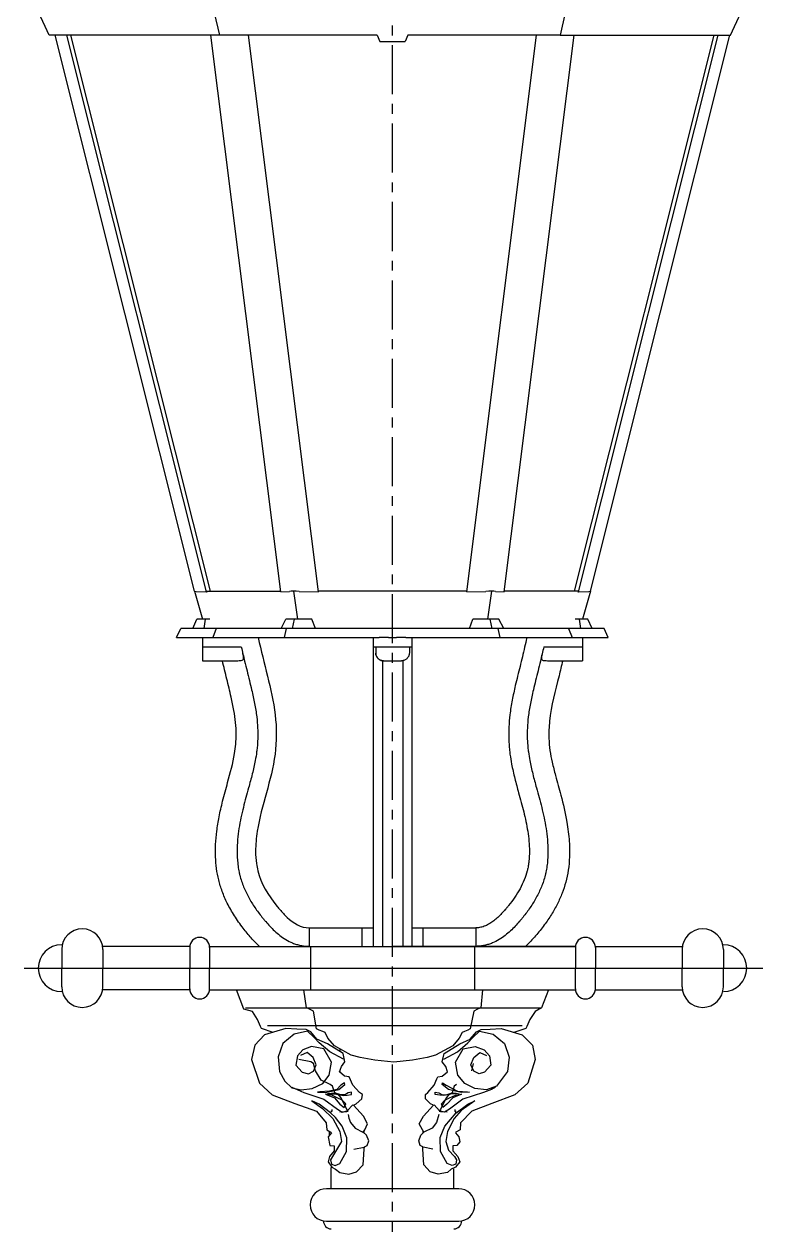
# Model space of a CAD drawing. Header units: millimetres. Extents: x 0 to 13338, y 0 to 11580.
# Drawn here: x 2580 to 3058, y 4063 to 4841 of the extents above; entities that cross this region are included whole.
import ezdxf

# ---------------------------------------------------------------- set-up
doc = ezdxf.new("R2010")
doc.units = ezdxf.units.MM
doc.linetypes.add('CENTER', pattern=[50.8, 31.75, -6.35, 6.35, -6.35])
doc.layers.add('axes', color=40, linetype='CENTER')
doc.layers.add('dwgmodels.com', color=250, linetype='Continuous')

# ---------------------------------------------------------------- blocks, each defined once
blk = doc.blocks.new('Public Light 8_side_dwgmodels.com')
at = {"color": 0, "extrusion": (-1, 6.12303e-17, 0)}
for p, q in [((-222.38, 4123.17), (-229.1, 4137.77)), ((-115.45, 4137.77), (-112.09, 4123.17)), ((111.85, 4137.77), (108.49, 4123.17)), ((218.78, 4123.17), (225.5, 4137.77)), ((-112.09, 4123.17), (-222.38, 4123.17)), ((-128.17, 3762.99), (-218.52, 4123.17)), ((-120.43, 3762.74), (-210.84, 4123.17)), ((-117.86, 3762.99), (-208.21, 4123.17)), ((-72.4, 3762.74), (-117.61, 4123.17)), ((-10, 4123.17), (-112.09, 4123.17)), ((-48.03, 3762.74), (-93.24, 4123.17)), ((-10, 4123.17), (-8.13, 4119.17)), ((-8.13, 4119.17), (8.13, 4119.17)), ((10, 4123.17), (8.13, 4119.17)), ((108.49, 4123.17), (10, 4123.17)), ((48.03, 3762.74), (93.23, 4123.17)), ((72.4, 3762.74), (117.61, 4123.17)), ((108.49, 4123.17), (218.78, 4123.17)), ((117.86, 3762.99), (208.21, 4123.17)), ((120.43, 3762.74), (210.84, 4123.17)), ((128.17, 3762.99), (218.52, 4123.17)), ((218.5, 4123.17), (218.78, 4123.17)), ((-128.17, 3762.99), (-122.98, 3744.99)), ((-128.17, 3762.99), (-127.09, 3762.96)), ((-127.09, 3762.96), (-120.43, 3762.74)), ((-120.43, 3762.74), (-120.09, 3762.72)), ((-120.16, 3762.99), (-72.44, 3762.99)), ((-72.4, 3762.74), (-66.73, 3762.96)), ((-72.06, 3762.72), (-72.4, 3762.74)), ((-64.09, 3762.99), (-61.49, 3744.99)), ((-60.37, 3762.96), (-48.03, 3762.74)), ((48.06, 3762.99), (-48.06, 3762.99)), ((-48.03, 3762.74), (-48.03, 3762.72)), ((48.03, 3762.74), (60.37, 3762.96)), ((48.03, 3762.72), (48.03, 3762.74)), ((64.08, 3762.99), (61.49, 3744.99)), ((66.72, 3762.96), (72.4, 3762.74)), ((72.4, 3762.74), (72.05, 3762.72)), ((120.16, 3762.99), (72.43, 3762.99)), ((120.09, 3762.72), (120.43, 3762.74)), ((120.43, 3762.74), (127.09, 3762.96)), ((128.17, 3762.99), (122.97, 3744.99)), ((127.09, 3762.96), (128.17, 3762.99)), ((-129.41, 3738.99), (-126.76, 3744.99)), ((-121.17, 3744.99), (-126.76, 3744.99)), ((-122.01, 3738.99), (-121.17, 3744.99)), ((-118.4, 3744.99), (-121.17, 3744.99)), ((-72.15, 3738.99), (-69.01, 3744.99)), ((-63.42, 3744.99), (-69.01, 3744.99)), ((-64.75, 3738.99), (-63.42, 3744.99)), ((-52.25, 3744.99), (-63.42, 3744.99)), ((-49.95, 3738.99), (-52.25, 3744.99)), ((49.77, 3738.99), (52.07, 3744.99)), ((63.25, 3744.99), (52.07, 3744.99)), ((64.57, 3738.99), (63.25, 3744.99)), ((68.83, 3744.99), (63.25, 3744.99)), ((71.98, 3738.99), (68.83, 3744.99)), ((120.99, 3744.99), (118.36, 3744.99)), ((121.84, 3738.99), (120.99, 3744.99)), ((126.58, 3744.99), (120.99, 3744.99)), ((129.24, 3738.99), (126.58, 3744.99)), ((-139.81, 3732.99), (-137.15, 3738.99)), ((-114.11, 3738.99), (-137.15, 3738.99)), ((-114.11, 3738.99), (-116.41, 3732.99)), ((-100.69, 3738.99), (-114.11, 3738.99)), ((-93.95, 3738.99), (-100.69, 3738.99)), ((-68.62, 3738.99), (-93.95, 3738.99)), ((-69.95, 3732.99), (-68.62, 3738.99)), ((68.44, 3738.99), (-68.62, 3738.99)), ((69.77, 3732.99), (68.44, 3738.99)), ((93.78, 3738.99), (68.44, 3738.99)), ((100.52, 3738.99), (93.78, 3738.99)), ((113.93, 3738.99), (100.52, 3738.99)), ((136.97, 3738.99), (113.93, 3738.99)), ((113.93, 3738.99), (116.24, 3732.99)), ((139.63, 3732.99), (136.97, 3738.99)), ((-139.81, 3732.99), (-116.41, 3732.99)), ((-123, 3732.99), (-123, 3726.99)), ((-123, 3726.99), (-123, 3717.99)), ((-123, 3726.99), (-113, 3726.99)), ((-116.41, 3732.99), (-100.56, 3732.99)), ((-113, 3726.99), (-97.95, 3726.99)), ((-100.56, 3732.99), (-95.95, 3732.99)), ((-95.95, 3732.99), (-69.95, 3732.99)), ((-69.95, 3732.99), (-8.7, 3732.99)), ((-2.5, 3732.99), (-8.7, 3732.99)), ((-2.5, 3732.99), (2.5, 3732.99)), ((8.7, 3732.99), (2.5, 3732.99)), ((8.7, 3732.99), (69.77, 3732.99)), ((10.9, 3726.99), (10.9, 3722.99)), ((12.5, 3732.99), (12.5, 3726.99)), ((69.77, 3732.99), (95.77, 3732.99)), ((95.77, 3732.99), (100.38, 3732.99)), ((97.94, 3726.99), (113, 3726.99)), ((100.38, 3732.99), (116.24, 3732.99)), ((113, 3726.99), (123, 3726.99)), ((116.24, 3732.99), (139.63, 3732.99)), ((123, 3732.99), (123, 3726.99)), ((123, 3726.99), (123, 3717.99)), ((-123, 3717.99), (-121.66, 3717.99)), ((-121.66, 3717.99), (-106.45, 3717.99)), ((-103.43, 3718.04), (-100.25, 3718.04)), ((-6.59, 3718.04), (-6.59, 3718.04)), ((-5.9, 3717.99), (-5.9, 3717.99)), ((-5.9, 3717.99), (-0.9, 3717.99)), ((-0.9, 3717.99), (0.9, 3717.99)), ((0.9, 3717.99), (5.9, 3717.99)), ((100.25, 3718.04), (103.43, 3718.04)), ((106.45, 3717.99), (121.66, 3717.99)), ((121.66, 3717.99), (123, 3717.99)), ((-54, 3544.99), (-19.83, 3544.99)), ((-54, 3544.99), (-54, 3532.99)), ((-19.83, 3544.99), (-12.5, 3544.99)), ((-19.83, 3544.99), (-19.83, 3532.99)), ((-12.5, 3544.99), (-12.5, 3532.99)), ((-12.5, 3544.99), (-12.5, 3532.99)), ((-12.5, 3544.99), (-12.5, 3544.99)), ((12.5, 3544.99), (19.83, 3544.99)), ((19.83, 3532.99), (19.83, 3544.99)), ((19.83, 3544.99), (54, 3544.99)), ((54, 3544.99), (54, 3532.99)), ((-75.86, 3532.99), (-70.08, 3532.99)), ((-54, 3532.99), (-19.83, 3532.99)), ((-19.83, 3532.99), (-12.5, 3532.99)), ((-12.5, 3532.99), (-12.5, 3532.99)), ((-12.5, 3532.99), (-10.9, 3532.99)), ((-6.59, 3532.99), (-6.59, 3532.99)), ((10.9, 3532.99), (12.5, 3532.99)), ((12.5, 3532.99), (19.83, 3532.99)), ((19.83, 3532.99), (54, 3532.99)), ((70.08, 3532.99), (75.86, 3532.99))]:
    blk.add_line(p, q, dxfattribs=at)
at = {"color": 0}
for p, q in [((-12.5, 3726.99), (12.5, 3726.99)), ((-6.59, 3718.04), (-6.59, 3532.99)), ((6.59, 3718.04), (6.59, 3532.99)), ((-131.31, 3532.99), (-187.73, 3532.99)), ((-131.34, 3532.33), (-131.34, 3518.87)), ((-118.46, 3532.99), (0, 3532.99)), ((-118.42, 3532.99), (118.42, 3532.99)), ((-118.42, 3532.33), (-118.42, 3518.87)), ((-53.16, 3532.99), (-53.16, 3504.75)), ((118.46, 3532.99), (0, 3532.99)), ((53.16, 3532.99), (53.16, 3504.75)), ((118.42, 3532.33), (118.42, 3518.87)), ((131.31, 3532.99), (187.73, 3532.99)), ((131.34, 3532.33), (131.34, 3518.87)), ((-214.22, 3530.98), (-214.22, 3518.87)), ((-187.58, 3530.98), (-187.58, 3518.87)), ((187.58, 3530.98), (187.58, 3518.87)), ((214.22, 3530.98), (214.22, 3518.87)), ((-214.22, 3506.76), (-214.22, 3518.87)), ((-187.58, 3506.76), (-187.58, 3518.87)), ((-131.34, 3505.42), (-131.34, 3518.87)), ((-118.42, 3505.42), (-118.42, 3518.87)), ((118.42, 3505.42), (118.42, 3518.87)), ((131.34, 3505.42), (131.34, 3518.87)), ((187.58, 3506.76), (187.58, 3518.87)), ((214.22, 3506.76), (214.22, 3518.87)), ((-131.31, 3504.75), (-187.73, 3504.75)), ((-118.42, 3504.75), (118.42, 3504.75)), ((-96.26, 3492.19), (-101.04, 3504.75)), ((-101.04, 3504.75), (101.04, 3504.75)), ((-55.72, 3493.2), (-57.44, 3504.75)), ((58.22, 3504.75), (57.09, 3493.2)), ((101.04, 3504.75), (96.37, 3493.2)), ((131.31, 3504.75), (187.73, 3504.75)), ((-95.25, 3493.2), (96.37, 3493.2)), ((-53.7, 3492.19), (-55.72, 3493.2)), ((57.09, 3493.2), (55.07, 3492.19)), ((96.37, 3493.2), (92.34, 3490.68)), ((-90.72, 3490.68), (-96.26, 3492.19)), ((-87.45, 3485.65), (-90.72, 3490.68)), ((-85.43, 3481.12), (-87.45, 3485.65)), ((-51.19, 3490.94), (-53.7, 3492.19)), ((-49.17, 3479.6), (-51.19, 3490.94)), ((52.55, 3490.94), (50.29, 3479.6)), ((55.07, 3492.19), (52.55, 3490.94)), ((88.81, 3485.65), (87.05, 3481.12)), ((92.34, 3490.68), (88.81, 3485.65)), ((-84.93, 3479.86), (-85.43, 3481.12)), ((-77.37, 3477.09), (-84.93, 3479.86)), ((-69.06, 3479.86), (-82.91, 3475.58)), ((-80.9, 3481.62), (84.03, 3481.62)), ((-62.01, 3479.35), (-69.06, 3479.86)), ((-54.96, 3478.09), (-63.78, 3476.08)), ((-55.97, 3479.1), (-62.01, 3479.35)), ((-52.95, 3477.59), (-55.97, 3479.1)), ((-50.43, 3473.81), (-54.96, 3478.09)), ((-48.92, 3472.81), (-52.95, 3477.59)), ((-47.41, 3478.6), (-49.17, 3479.6)), ((-45.14, 3477.84), (-47.41, 3478.6)), ((-43.63, 3477.09), (-45.14, 3477.84)), ((46.51, 3477.84), (45, 3477.09)), ((48.78, 3478.6), (46.51, 3477.84)), ((50.29, 3479.6), (48.78, 3478.6)), ((50.29, 3472.81), (54.32, 3477.59)), ((51.8, 3473.81), (56.33, 3478.09)), ((54.32, 3477.59), (57.34, 3479.1)), ((56.33, 3478.09), (65.14, 3476.08)), ((57.34, 3479.1), (63.13, 3479.35)), ((63.13, 3479.35), (70.43, 3479.86)), ((70.43, 3479.86), (84.03, 3475.58)), ((86.3, 3479.86), (78.49, 3477.09)), ((87.05, 3481.12), (86.3, 3479.86)), ((-82.91, 3475.58), (-89.21, 3469.03)), ((-71.08, 3470.04), (-74.1, 3461.48)), ((-63.78, 3476.08), (-71.08, 3470.04)), ((-47.41, 3470.54), (-50.43, 3473.81)), ((-42.12, 3469.78), (-48.92, 3472.81)), ((-40.61, 3464.75), (-47.41, 3470.54)), ((-41.87, 3473.56), (-43.63, 3477.09)), ((-32.05, 3463.49), (-42.12, 3469.78)), ((-37.59, 3468.53), (-41.87, 3473.56)), ((33.42, 3463.49), (43.49, 3469.78)), ((43.24, 3473.56), (38.96, 3468.53)), ((41.98, 3464.75), (48.78, 3470.54)), ((45, 3477.09), (43.24, 3473.56)), ((43.49, 3469.78), (50.29, 3472.81)), ((48.78, 3470.54), (51.8, 3473.81)), ((65.14, 3476.08), (72.45, 3470.04)), ((72.45, 3470.04), (75.47, 3461.22)), ((84.03, 3475.58), (90.58, 3469.03)), ((-89.21, 3469.03), (-91.22, 3459.71)), ((-57.99, 3466.01), (-61.51, 3461.98)), ((-55.22, 3464.25), (-59.5, 3462.23)), ((-52.45, 3468.02), (-57.99, 3466.01)), ((-51.44, 3460.97), (-55.22, 3464.25)), ((-44.39, 3466.51), (-52.45, 3468.02)), ((-39.6, 3457.95), (-44.39, 3466.51)), ((-31.8, 3459.96), (-40.61, 3464.75)), ((-26.76, 3462.48), (-37.59, 3468.53)), ((-33.88, 3464.63), (-33.88, 3466.46)), ((-30.79, 3458.2), (-32.05, 3463.49)), ((-20.97, 3460.97), (-26.76, 3462.48)), ((27.88, 3462.48), (22.34, 3460.97)), ((38.96, 3468.53), (27.88, 3462.48)), ((32.16, 3458.2), (33.42, 3463.49)), ((33.17, 3459.96), (41.98, 3464.75)), ((40.72, 3457.95), (45.76, 3466.51)), ((45.76, 3466.51), (53.56, 3468.02)), ((52.55, 3460.97), (56.58, 3464.25)), ((53.56, 3468.02), (59.35, 3466.01)), ((56.58, 3464.25), (60.86, 3462.23)), ((59.35, 3466.01), (62.88, 3461.98)), ((90.58, 3469.03), (92.34, 3459.71)), ((-91.22, 3459.71), (-86.19, 3444.35)), ((-74.1, 3461.48), (-73.09, 3451.91)), ((-61.51, 3461.98), (-62.52, 3455.94)), ((-62.52, 3455.94), (-58.49, 3451.4)), ((-52.95, 3458.2), (-60.76, 3459.71)), ((-51.19, 3457.19), (-52.95, 3458.2)), ((-49.42, 3456.19), (-51.44, 3460.97)), ((-49.93, 3452.41), (-51.19, 3457.19)), ((-51.19, 3452.16), (-49.42, 3456.19)), ((-41.11, 3449.64), (-39.6, 3457.95)), ((-34.32, 3451.66), (-33.06, 3455.18)), ((-33.06, 3455.18), (-30.79, 3458.2)), ((-11.4, 3459.21), (-20.97, 3460.97)), ((0.94, 3457.95), (-11.4, 3459.21)), ((13.02, 3459.21), (0.94, 3457.95)), ((22.34, 3460.97), (13.02, 3459.21)), ((34.42, 3455.18), (32.16, 3458.2)), ((35.68, 3451.66), (34.42, 3455.18)), ((42.23, 3449.64), (40.72, 3457.95)), ((50.79, 3456.19), (52.55, 3460.97)), ((52.55, 3452.16), (50.79, 3456.19)), ((52.3, 3457.19), (51.04, 3452.41)), ((63.63, 3455.94), (59.6, 3451.4)), ((62.88, 3461.98), (63.63, 3455.94)), ((75.47, 3461.22), (74.46, 3451.91)), ((92.34, 3459.71), (87.55, 3444.35)), ((-73.09, 3451.91), (-69.82, 3445.61)), ((-58.49, 3451.4), (-54.46, 3450.4)), ((-54.46, 3450.4), (-51.19, 3452.16)), ((-46.15, 3446.37), (-49.93, 3452.41)), ((-45.14, 3444.1), (-41.11, 3449.64)), ((-31.04, 3448.89), (-34.32, 3451.66)), ((-33.88, 3451.29), (-33.88, 3452.87)), ((-28.02, 3448.38), (-31.04, 3448.89)), ((-25.76, 3443.09), (-28.02, 3448.38)), ((26.87, 3443.09), (28.63, 3447.12)), ((28.63, 3447.12), (29.39, 3448.38)), ((29.39, 3448.38), (32.16, 3448.89)), ((32.16, 3448.89), (35.68, 3451.66)), ((46.76, 3444.1), (42.23, 3449.64)), ((56.08, 3450.4), (52.55, 3452.16)), ((59.6, 3451.4), (56.08, 3450.4)), ((74.46, 3451.91), (67.41, 3442.34)), ((-86.19, 3444.35), (-77.88, 3436.8)), ((-69.82, 3445.61), (-65.29, 3441.33)), ((-65.29, 3441.84), (-57.48, 3438.31)), ((-65.29, 3441.33), (-59.24, 3440.07)), ((-59.24, 3440.07), (-51.94, 3440.83)), ((-51.94, 3440.83), (-45.14, 3444.1)), ((-47.16, 3438.81), (-48.67, 3438.56)), ((-40.86, 3439.07), (-47.16, 3438.81)), ((-40.36, 3443.6), (-46.15, 3446.37)), ((-43.38, 3438.31), (-34.82, 3440.32)), ((-36.08, 3440.32), (-40.86, 3439.07)), ((-38.85, 3442.34), (-40.36, 3443.6)), ((-37.34, 3438.06), (-38.85, 3442.34)), ((-33.56, 3443.09), (-36.08, 3440.32)), ((-34.82, 3440.32), (-30.79, 3443.6)), ((-31.04, 3444.6), (-33.56, 3443.09)), ((-30.79, 3443.6), (-31.04, 3444.6)), ((-21.47, 3438.31), (-25.76, 3443.09)), ((22.84, 3438.31), (26.87, 3443.09)), ((32.16, 3443.6), (32.41, 3444.6)), ((36.19, 3440.32), (32.16, 3443.6)), ((32.41, 3444.6), (34.68, 3443.09)), ((34.68, 3443.09), (41.98, 3439.07)), ((44.5, 3438.31), (36.19, 3440.32)), ((39.96, 3442.34), (38.71, 3438.06)), ((41.48, 3443.6), (39.96, 3442.34)), ((41.98, 3439.07), (48.53, 3438.81)), ((53.31, 3440.83), (46.76, 3444.1)), ((48.53, 3438.81), (49.78, 3438.56)), ((60.86, 3440.07), (53.31, 3440.83)), ((64.14, 3440.32), (58.85, 3438.31)), ((67.41, 3442.34), (60.86, 3440.07)), ((66.66, 3441.84), (64.14, 3440.32)), ((87.55, 3444.35), (79.24, 3436.8)), ((-77.88, 3436.8), (-63.27, 3431.26)), ((-63.27, 3431.26), (-49.17, 3426.22)), ((-57.48, 3438.31), (-44.39, 3434.03)), ((-52.19, 3433.02), (-45.4, 3427.99)), ((-47.41, 3430.76), (-52.19, 3433.02)), ((-48.67, 3438.56), (-43.38, 3438.31)), ((-44.39, 3434.03), (-35.58, 3427.48)), ((-39.35, 3436.55), (-43.38, 3437.3)), ((-43.38, 3437.3), (-37.59, 3434.78)), ((-36.83, 3437.81), (-42.12, 3437.55)), ((-42.12, 3437.55), (-36.33, 3437.3)), ((-35.83, 3434.78), (-39.35, 3436.55)), ((-37.59, 3434.78), (-34.06, 3430.76)), ((-34.57, 3436.3), (-37.34, 3438.06)), ((-33.56, 3436.8), (-36.83, 3437.81)), ((-36.33, 3437.3), (-31.8, 3436.3)), ((-32.55, 3433.27), (-35.83, 3434.78)), ((-33.31, 3434.78), (-34.57, 3436.3)), ((-30.54, 3437.05), (-33.56, 3436.8)), ((-29.53, 3427.23), (-33.31, 3434.78)), ((-30.29, 3431.01), (-32.55, 3433.27)), ((-31.8, 3436.3), (-29.28, 3436.55)), ((-31.29, 3428.49), (-30.29, 3431.01)), ((-28.78, 3438.06), (-30.54, 3437.05)), ((-29.28, 3436.55), (-26.51, 3437.05)), ((-26.51, 3438.56), (-28.78, 3438.06)), ((-26.59, 3437.04), (-26.59, 3438.54)), ((-26.51, 3437.05), (-26.51, 3438.56)), ((-25.25, 3430), (-23.49, 3431.01)), ((-23.49, 3431.01), (-19.96, 3434.28)), ((-19.46, 3437.05), (-21.47, 3438.31)), ((-19.96, 3434.28), (-19.46, 3437.05)), ((21.33, 3437.05), (22.84, 3438.31)), ((21.33, 3434.28), (21.33, 3437.05)), ((24.6, 3431.01), (21.33, 3434.28)), ((26.62, 3430), (24.6, 3431.01)), ((27.63, 3437.05), (27.63, 3438.56)), ((27.63, 3438.56), (29.89, 3438.06)), ((30.65, 3436.55), (27.63, 3437.05)), ((29.89, 3438.06), (31.91, 3437.05)), ((33.17, 3436.3), (30.65, 3436.55)), ((34.68, 3434.78), (31.15, 3427.23)), ((31.66, 3431.01), (33.92, 3433.27)), ((32.66, 3428.49), (31.66, 3431.01)), ((31.91, 3437.05), (34.68, 3436.8)), ((37.7, 3437.3), (33.17, 3436.3)), ((33.92, 3433.27), (36.94, 3434.78)), ((34.68, 3436.8), (37.95, 3437.81)), ((35.94, 3436.3), (34.68, 3434.78)), ((38.96, 3434.78), (35.18, 3430.76)), ((38.71, 3438.06), (35.94, 3436.3)), ((36.94, 3434.78), (40.72, 3436.55)), ((45.5, 3434.03), (36.94, 3427.48)), ((43.24, 3437.55), (37.7, 3437.3)), ((37.95, 3437.81), (41.22, 3437.81)), ((44.75, 3437.3), (38.96, 3434.78)), ((40.72, 3436.55), (43.99, 3437.05)), ((41.22, 3437.81), (43.24, 3437.55)), ((43.99, 3437.05), (44.75, 3437.3)), ((49.78, 3438.56), (44.5, 3438.31)), ((53.31, 3433.02), (44.5, 3426.73)), ((58.85, 3438.31), (45.5, 3434.03)), ((48.78, 3430.76), (53.31, 3433.02)), ((64.39, 3431.26), (51.3, 3426.22)), ((79.24, 3436.8), (64.39, 3431.26)), ((-49.17, 3426.22), (-42.88, 3418.67)), ((-40.11, 3425.22), (-47.41, 3430.76)), ((-45.4, 3427.99), (-38.6, 3421.44)), ((-36.83, 3422.19), (-40.11, 3425.22)), ((-39.35, 3425.97), (-39.86, 3425.97)), ((-39.86, 3425.97), (-39.35, 3425.97)), ((-39.35, 3427.23), (-39.35, 3425.97)), ((-35.58, 3427.48), (-32.55, 3425.47)), ((-34.06, 3430.76), (-31.29, 3428.49)), ((-34.06, 3425.72), (-29.53, 3425.97)), ((-32.55, 3425.47), (-29.28, 3426.48)), ((-28.78, 3426.22), (-29.53, 3427.23)), ((-29.53, 3425.97), (-28.78, 3426.22)), ((-29.28, 3426.48), (-25.76, 3430.25)), ((-28.78, 3423.96), (-28.27, 3421.69)), ((-18.7, 3422.95), (-25.25, 3430)), ((20.07, 3422.95), (26.62, 3430)), ((30.4, 3426.48), (26.87, 3430.25)), ((29.89, 3423.96), (28.38, 3418.92)), ((31.15, 3427.23), (30.14, 3426.22)), ((30.14, 3426.22), (31.15, 3425.97)), ((33.67, 3425.47), (30.4, 3426.48)), ((31.15, 3425.97), (35.43, 3425.72)), ((35.18, 3430.76), (32.66, 3428.49)), ((36.94, 3427.48), (33.67, 3425.47)), ((33.92, 3416.4), (41.22, 3425.22)), ((44.5, 3426.73), (39.96, 3421.44)), ((40.47, 3425.97), (40.47, 3427.23)), ((40.47, 3425.97), (40.47, 3425.72)), ((40.47, 3425.72), (41.22, 3425.97)), ((41.22, 3425.97), (40.47, 3425.97)), ((41.22, 3425.22), (48.78, 3430.76)), ((51.3, 3426.22), (43.99, 3418.67)), ((-42.88, 3418.67), (-42.63, 3414.14)), ((-38.6, 3421.44), (-34.06, 3413.13)), ((-32.55, 3416.4), (-36.83, 3422.19)), ((-29.53, 3408.85), (-32.55, 3416.4)), ((-28.27, 3421.69), (-27.27, 3418.92)), ((-27.27, 3418.92), (-24.24, 3415.14)), ((-16.19, 3417.91), (-18.7, 3422.95)), ((-17.95, 3414.14), (-16.19, 3417.91)), ((17.3, 3417.91), (20.07, 3422.95)), ((19.32, 3414.14), (17.3, 3417.91)), ((28.38, 3418.92), (25.61, 3415.14)), ((30.9, 3409.1), (33.92, 3416.4)), ((39.96, 3421.44), (35.68, 3413.13)), ((43.99, 3418.67), (43.74, 3414.14)), ((-42.63, 3414.14), (-39.86, 3412.63)), ((-39.6, 3412.12), (-41.62, 3409.6)), ((-41.62, 3409.6), (-40.61, 3404.07)), ((-40.72, 3410.73), (-40.72, 3413.1)), ((-39.86, 3412.63), (-39.6, 3412.12)), ((-34.06, 3413.13), (-33.06, 3406.58)), ((-29.78, 3400.04), (-29.53, 3408.85)), ((-24.24, 3415.14), (-19.21, 3412.63)), ((-18.96, 3412.63), (-17.95, 3414.14)), ((-16.94, 3410.61), (-18.96, 3412.63)), ((-18.39, 3412.06), (-18.39, 3413.48)), ((-15.43, 3407.09), (-16.94, 3410.61)), ((17.05, 3407.09), (18.31, 3410.61)), ((18.31, 3410.61), (20.32, 3412.63)), ((20.32, 3412.63), (19.32, 3414.14)), ((19.76, 3412.06), (19.76, 3413.48)), ((25.61, 3415.14), (20.32, 3412.63)), ((31.15, 3400.04), (30.9, 3409.1)), ((35.68, 3413.13), (34.42, 3406.58)), ((40.97, 3412.63), (40.72, 3412.12)), ((40.72, 3412.12), (42.99, 3409.6)), ((43.74, 3414.14), (40.97, 3412.63)), ((42.99, 3409.6), (43.49, 3406.33)), ((-37.84, 3400.54), (-40.86, 3396.76)), ((-40.61, 3404.07), (-37.84, 3403.81)), ((-33.06, 3406.58), (-38.85, 3396.76)), ((-37.84, 3403.81), (-37.84, 3400.54)), ((-34.06, 3392.23), (-29.78, 3400.04)), ((-25, 3401.55), (-18.45, 3402.81)), ((-18.96, 3391.48), (-18.45, 3401.55)), ((-18.45, 3401.55), (-18.2, 3403.06)), ((-18.2, 3403.06), (-16.44, 3404.07)), ((-16.44, 3404.07), (-15.43, 3407.09)), ((17.81, 3404.07), (17.05, 3407.09)), ((19.57, 3403.06), (17.81, 3404.07)), ((19.57, 3401.55), (19.57, 3403.06)), ((20.32, 3391.48), (19.57, 3401.55)), ((26.12, 3401.55), (19.82, 3402.81)), ((35.43, 3392.23), (31.15, 3400.04)), ((34.42, 3406.58), (36.19, 3401.04)), ((36.19, 3401.04), (40.22, 3396.76)), ((41.73, 3404.07), (38.96, 3403.81)), ((38.96, 3403.81), (38.96, 3400.54)), ((38.96, 3400.54), (42.23, 3396.76)), ((43.49, 3406.33), (41.73, 3404.07)), ((-40.86, 3396.76), (-41.62, 3393.49)), ((-41.62, 3393.49), (-39.35, 3389.96)), ((-38.85, 3396.76), (-40.11, 3394.75)), ((-40.11, 3394.75), (-39.6, 3391.98)), ((-39.6, 3391.98), (-37.09, 3390.97)), ((-37.09, 3390.97), (-34.06, 3392.23)), ((38.71, 3390.97), (35.43, 3392.23)), ((40.97, 3391.98), (38.71, 3390.97)), ((40.22, 3396.76), (41.48, 3394.75)), ((43.49, 3393.49), (40.72, 3389.96)), ((41.48, 3394.75), (40.97, 3391.98)), ((42.23, 3396.76), (43.49, 3393.49)), ((-39.71, 3376), (-39.71, 3389.78)), ((-39.35, 3389.96), (-36.83, 3388.71)), ((-36.83, 3388.71), (-34.06, 3386.44)), ((-34.06, 3386.44), (-28.27, 3385.43)), ((-28.27, 3385.43), (-23.24, 3386.94)), ((-23.24, 3386.94), (-18.96, 3391.48)), ((24.35, 3386.94), (20.32, 3391.48)), ((29.64, 3385.43), (24.35, 3386.94)), ((35.68, 3386.44), (29.64, 3385.43)), ((37.95, 3388.71), (35.68, 3386.44)), ((40.72, 3389.96), (37.95, 3388.71)), ((39.71, 3376), (39.71, 3388.93)), ((42.84, 3376), (-42.84, 3376)), ((-42.84, 3354.99), (42.84, 3354.99))]:
    blk.add_line(p, q, dxfattribs=at)
at = {"color": 0, "ltscale": 0.1}
blk.add_line((-238.61, 3518.87), (239.88, 3518.87), dxfattribs=at)
at = {"color": 0}
for centre, radius, start, end in [((-200.9, 3530.98), 13.32, 0, 180), ((200.9, 3530.98), 13.32, 0, 180), ((-214.22, 3518.87), 15.14, 90, 180), ((-124.88, 3532.33), 6.46, 0, 180), ((124.88, 3532.33), 6.46, 0, 180), ((214.22, 3518.87), 15.14, 0, 90), ((-214.22, 3518.87), 15.14, 180, 270), ((214.22, 3518.87), 15.14, 270, 0), ((-200.9, 3506.76), 13.32, 180, 0), ((-124.88, 3505.42), 6.46, 180, 0), ((124.88, 3505.42), 6.46, 180, 0), ((200.9, 3506.76), 13.32, 180, 0), ((-42.84, 3365.49), 10.51, 90, 270), ((42.84, 3365.49), 10.51, 270, 90), ((-39.71, 3354.99), 4.99, 178.10236, 270.00002), ((39.71, 3354.99), 4.99, 269.99998, 1.89764)]:
    blk.add_arc(centre, radius, start, end, dxfattribs=at)
for centre, major_axis, start_param, end_param in [((-60.45, 3762.75), (7.07, -0.13), 1.559984, 2.663909), ((60.45, 3762.75), (7.07, 0.13), 0.477683, 1.581608)]:
    blk.add_ellipse(centre, major_axis=major_axis, ratio=0.029549, start_param=start_param, end_param=end_param, dxfattribs=at)
for points, knots in [([(-97.95, 3726.99), (-97.23, 3723.87), (-95.48, 3716.57), (-93.69, 3709.37), (-92.18, 3703.19), (-90.94, 3698.09), (-89.19, 3690.18), (-88.26, 3684.43), (-87.36, 3676.87), (-87.05, 3670.2), (-87.51, 3663.15), (-87.8, 3660.36), (-88.14, 3657.59), (-88.98, 3652.42), (-90.75, 3644.69), (-92.38, 3638.68), (-93.79, 3633.57), (-94.93, 3629.44), (-97.18, 3620.9), (-98.67, 3614.12), (-99.79, 3607.02), (-100.41, 3602.17), (-100.79, 3594.63), (-100.49, 3588.19), (-99.85, 3583.62), (-99.41, 3581.34), (-99.12, 3580.03), (-98.34, 3576.78), (-96.58, 3571.46), (-93.22, 3564.48), (-89.18, 3557.99), (-85.75, 3553.41), (-83.75, 3550.95), (-83.14, 3550.22), (-82.73, 3549.73), (-81.47, 3548.24), (-79.46, 3545.98), (-76.46, 3542.96), (-73.09, 3540.05), (-69.24, 3537.36), (-65.54, 3535.44), (-62.26, 3534.24), (-59.64, 3533.54), (-56.88, 3533.1), (-54.97, 3532.99), (-54, 3532.99)], [-201.371566, -201.371566, -201.371566, -201.371566, -191.969339, -179.171383, -179.171383, -172.772405, -163.173938, -153.575471, -153.575471, -137.578027, -131.179049, -129.579304, -127.97956, -121.580582, -111.982115, -102.383648, -102.383648, -95.98467, -89.585692, -76.787736, -76.787736, -70.388758, -63.98978, -57.590802, -54.391313, -52.791568, -51.991696, -51.191824, -44.792846, -38.393868, -31.99489, -25.595912, -23.996167, -23.996167, -23.196295, -22.396423, -19.196934, -15.997445, -12.797956, -9.598467, -6.398978, -4.799233, -3.199489, -1.599744, 0, 0, 0, 0]), ([(-87, 3732.99), (-85.15, 3724.67), (-83.06, 3716.4), (-78.99, 3699.81), (-75.02, 3683.17), (-74.97, 3665.88), (-77.18, 3648.95), (-79.4, 3640.65), (-83.91, 3624.22), (-86.22, 3616.07), (-88.23, 3603.25), (-88.93, 3596.16), (-88.42, 3587.62), (-87.62, 3583.5), (-85.15, 3573.63), (-80.6, 3566.09), (-74.1, 3558.11), (-72.08, 3555.68), (-65.94, 3549.03), (-59.33, 3544.99), (-54, 3544.99)], [-204.767295, -204.767295, -204.767295, -204.767295, -179.171383, -179.171383, -153.575471, -127.97956, -127.97956, -102.383648, -102.383648, -76.787736, -76.787736, -63.98978, -55.991057, -51.191824, -51.191824, -24.79604, -24.79604, -22.396423, -15.997445, 0, 0, 0, 0]), ([(-12.5, 3732.99), (-12.5, 3728.83), (-12.5, 3720.53), (-12.5, 3712.25), (-12.5, 3706.03), (-12.5, 3700.84), (-12.5, 3692.51), (-12.5, 3686.19), (-12.5, 3677.71), (-12.5, 3670.2), (-12.5, 3662.19), (-12.5, 3659.01), (-12.5, 3655.83), (-12.5, 3650.04), (-12.5, 3641.7), (-12.5, 3635.52), (-12.5, 3630.38), (-12.5, 3626.28), (-12.5, 3618.06), (-12.5, 3611.8), (-12.5, 3605.39), (-12.5, 3601.07), (-12.5, 3594.57), (-12.5, 3589.22), (-12.5, 3585.56), (-12.5, 3583.76), (-12.5, 3582.74), (-12.5, 3580.2), (-12.5, 3576), (-12.5, 3570.31), (-12.5, 3564.8), (-12.5, 3560.77), (-12.5, 3558.56), (-12.5, 3557.89), (-12.5, 3557.45), (-12.5, 3556.13), (-12.5, 3554.18), (-12.5, 3551.72), (-12.5, 3549.51), (-12.5, 3547.63), (-12.5, 3546.42), (-12.5, 3545.7), (-12.5, 3545.3), (-12.5, 3545.05), (-12.5, 3544.99), (-12.5, 3544.99)], [-204.767295, -204.767295, -204.767295, -204.767295, -191.969339, -179.171383, -179.171383, -172.772405, -163.173938, -153.575471, -153.575471, -137.578027, -131.179049, -129.579304, -127.97956, -121.580582, -111.982115, -102.383648, -102.383648, -95.98467, -89.585692, -76.787736, -76.787736, -70.388758, -63.98978, -57.590802, -54.391313, -52.791568, -51.991696, -51.191824, -44.792846, -38.393868, -31.99489, -25.595912, -23.996167, -23.996167, -23.196295, -22.396423, -19.196934, -15.997445, -12.797956, -9.598467, -6.398978, -4.799233, -3.199489, -1.599744, 0, 0, 0, 0]), ([(-12.5, 3732.99), (-12.5, 3728.83), (-12.5, 3720.53), (-12.5, 3712.25), (-12.5, 3706.03), (-12.5, 3700.84), (-12.5, 3692.51), (-12.5, 3686.19), (-12.5, 3677.71), (-12.5, 3670.2), (-12.5, 3662.19), (-12.5, 3659.01), (-12.5, 3655.83), (-12.5, 3650.04), (-12.5, 3641.7), (-12.5, 3635.52), (-12.5, 3630.38), (-12.5, 3626.28), (-12.5, 3618.06), (-12.5, 3611.8), (-12.5, 3605.39), (-12.5, 3601.07), (-12.5, 3594.57), (-12.5, 3589.22), (-12.5, 3585.56), (-12.5, 3583.76), (-12.5, 3582.74), (-12.5, 3580.2), (-12.5, 3576), (-12.5, 3570.31), (-12.5, 3564.8), (-12.5, 3560.77), (-12.5, 3558.56), (-12.5, 3557.89), (-12.5, 3557.45), (-12.5, 3556.13), (-12.5, 3554.18), (-12.5, 3551.72), (-12.5, 3549.51), (-12.5, 3547.63), (-12.5, 3546.42), (-12.5, 3545.7), (-12.5, 3545.3), (-12.5, 3545.05), (-12.5, 3544.99), (-12.5, 3544.99)], [-204.767295, -204.767295, -204.767295, -204.767295, -191.969339, -179.171383, -179.171383, -172.772405, -163.173938, -153.575471, -153.575471, -137.578027, -131.179049, -129.579304, -127.97956, -121.580582, -111.982115, -102.383648, -102.383648, -95.98467, -89.585692, -76.787736, -76.787736, -70.388758, -63.98978, -57.590802, -54.391313, -52.791568, -51.991696, -51.191824, -44.792846, -38.393868, -31.99489, -25.595912, -23.996167, -23.996167, -23.196295, -22.396423, -19.196934, -15.997445, -12.797956, -9.598467, -6.398978, -4.799233, -3.199489, -1.599744, 0, 0, 0, 0]), ([(-12.5, 3726.99), (-12.5, 3723.87), (-12.5, 3716.57), (-12.5, 3709.37), (-12.5, 3703.19), (-12.5, 3698.09), (-12.5, 3690.18), (-12.5, 3684.43), (-12.5, 3676.87), (-12.5, 3670.2), (-12.5, 3663.15), (-12.5, 3660.36), (-12.5, 3657.59), (-12.5, 3652.42), (-12.5, 3644.69), (-12.5, 3638.68), (-12.5, 3633.57), (-12.5, 3629.44), (-12.5, 3620.9), (-12.5, 3614.12), (-12.5, 3607.02), (-12.5, 3602.17), (-12.5, 3594.63), (-12.5, 3588.19), (-12.5, 3583.62), (-12.5, 3581.34), (-12.5, 3580.03), (-12.5, 3576.78), (-12.5, 3571.46), (-12.5, 3564.48), (-12.5, 3557.99), (-12.5, 3553.41), (-12.5, 3550.95), (-12.5, 3550.22), (-12.5, 3549.73), (-12.5, 3548.24), (-12.5, 3545.98), (-12.5, 3542.96), (-12.5, 3540.05), (-12.5, 3537.36), (-12.5, 3535.44), (-12.5, 3534.24), (-12.5, 3533.54), (-12.5, 3533.1), (-12.5, 3532.99), (-12.5, 3532.99)], [-201.371566, -201.371566, -201.371566, -201.371566, -191.969339, -179.171383, -179.171383, -172.772405, -163.173938, -153.575471, -153.575471, -137.578027, -131.179049, -129.579304, -127.97956, -121.580582, -111.982115, -102.383648, -102.383648, -95.98467, -89.585692, -76.787736, -76.787736, -70.388758, -63.98978, -57.590802, -54.391313, -52.791568, -51.991696, -51.191824, -44.792846, -38.393868, -31.99489, -25.595912, -23.996167, -23.996167, -23.196295, -22.396423, -19.196934, -15.997445, -12.797956, -9.598467, -6.398978, -4.799233, -3.199489, -1.599744, 0, 0, 0, 0]), ([(12.5, 3726.99), (12.5, 3723.87), (12.5, 3716.57), (12.5, 3709.37), (12.5, 3703.19), (12.5, 3698.09), (12.5, 3690.18), (12.5, 3684.43), (12.5, 3676.87), (12.5, 3670.2), (12.5, 3663.15), (12.5, 3660.36), (12.5, 3657.59), (12.5, 3652.42), (12.5, 3644.69), (12.5, 3638.68), (12.5, 3633.57), (12.5, 3629.44), (12.5, 3620.9), (12.5, 3614.12), (12.5, 3607.02), (12.5, 3602.17), (12.5, 3594.63), (12.5, 3588.19), (12.5, 3583.62), (12.5, 3581.34), (12.5, 3580.03), (12.5, 3576.78), (12.5, 3571.46), (12.5, 3564.48), (12.5, 3557.99), (12.5, 3553.41), (12.5, 3550.95), (12.5, 3550.22), (12.5, 3549.73), (12.5, 3548.24), (12.5, 3545.98), (12.5, 3542.96), (12.5, 3540.05), (12.5, 3537.36), (12.5, 3535.44), (12.5, 3534.24), (12.5, 3533.54), (12.5, 3533.1), (12.5, 3532.99), (12.5, 3532.99)], [-201.371566, -201.371566, -201.371566, -201.371566, -191.969339, -179.171383, -179.171383, -172.772405, -163.173938, -153.575471, -153.575471, -137.578027, -131.179049, -129.579304, -127.97956, -121.580582, -111.982115, -102.383648, -102.383648, -95.98467, -89.585692, -76.787736, -76.787736, -70.388758, -63.98978, -57.590802, -54.391313, -52.791568, -51.991696, -51.191824, -44.792846, -38.393868, -31.99489, -25.595912, -23.996167, -23.996167, -23.196295, -22.396423, -19.196934, -15.997445, -12.797956, -9.598467, -6.398978, -4.799233, -3.199489, -1.599744, 0, 0, 0, 0]), ([(87, 3732.99), (86.07, 3728.83), (84.1, 3720.53), (82.04, 3712.25), (80.52, 3706.03), (79.25, 3700.84), (77.41, 3692.51), (76.38, 3686.19), (75.37, 3677.71), (75.03, 3670.2), (75.54, 3662.19), (75.87, 3659.01), (76.26, 3655.83), (77.21, 3650.04), (79.12, 3641.7), (80.81, 3635.52), (82.22, 3630.38), (83.35, 3626.28), (85.52, 3618.06), (86.89, 3611.8), (87.89, 3605.39), (88.44, 3601.07), (88.77, 3594.57), (88.52, 3589.22), (88, 3585.56), (87.65, 3583.76), (87.43, 3582.74), (86.81, 3580.2), (85.43, 3576), (82.7, 3570.31), (79.28, 3564.8), (76.27, 3560.77), (74.46, 3558.56), (73.91, 3557.89), (73.55, 3557.45), (72.43, 3556.13), (70.69, 3554.18), (68.25, 3551.72), (65.68, 3549.51), (62.97, 3547.63), (60.6, 3546.42), (58.64, 3545.7), (57.13, 3545.3), (55.59, 3545.05), (54.53, 3544.99), (54, 3544.99)], [-204.767295, -204.767295, -204.767295, -204.767295, -191.969339, -179.171383, -179.171383, -172.772405, -163.173938, -153.575471, -153.575471, -137.578027, -131.179049, -129.579304, -127.97956, -121.580582, -111.982115, -102.383648, -102.383648, -95.98467, -89.585692, -76.787736, -76.787736, -70.388758, -63.98978, -57.590802, -54.391313, -52.791568, -51.991696, -51.191824, -44.792846, -38.393868, -31.99489, -25.595912, -23.996167, -23.996167, -23.196295, -22.396423, -19.196934, -15.997445, -12.797956, -9.598467, -6.398978, -4.799233, -3.199489, -1.599744, 0, 0, 0, 0]), ([(97.94, 3726.99), (97.23, 3723.87), (95.48, 3716.57), (93.69, 3709.37), (92.18, 3703.19), (90.94, 3698.09), (89.19, 3690.18), (88.25, 3684.43), (87.36, 3676.87), (87.05, 3670.2), (87.5, 3663.15), (87.8, 3660.36), (88.14, 3657.59), (88.98, 3652.42), (90.75, 3644.69), (92.38, 3638.68), (93.78, 3633.57), (94.93, 3629.44), (97.18, 3620.9), (98.67, 3614.12), (99.78, 3607.02), (100.41, 3602.17), (100.79, 3594.63), (100.49, 3588.19), (99.85, 3583.62), (99.41, 3581.34), (99.12, 3580.03), (98.33, 3576.78), (96.57, 3571.46), (93.21, 3564.48), (89.17, 3557.99), (85.75, 3553.41), (83.75, 3550.95), (83.14, 3550.22), (82.73, 3549.73), (81.47, 3548.24), (79.46, 3545.98), (76.46, 3542.96), (73.09, 3540.05), (69.24, 3537.36), (65.54, 3535.44), (62.26, 3534.24), (59.64, 3533.54), (56.88, 3533.1), (54.96, 3532.99), (54, 3532.99)], [-201.371566, -201.371566, -201.371566, -201.371566, -191.969339, -179.171383, -179.171383, -172.772405, -163.173938, -153.575471, -153.575471, -137.578027, -131.179049, -129.579304, -127.97956, -121.580582, -111.982115, -102.383648, -102.383648, -95.98467, -89.585692, -76.787736, -76.787736, -70.388758, -63.98978, -57.590802, -54.391313, -52.791568, -51.991696, -51.191824, -44.792846, -38.393868, -31.99489, -25.595912, -23.996167, -23.996167, -23.196295, -22.396423, -19.196934, -15.997445, -12.797956, -9.598467, -6.398978, -4.799233, -3.199489, -1.599744, 0, 0, 0, 0]), ([(-100.25, 3718.04), (-99.65, 3718.04), (-99.08, 3718.06), (-98.13, 3718.14), (-97.73, 3718.2), (-97.12, 3718.41), (-96.9, 3718.54), (-96.57, 3718.92), (-96.47, 3719.15), (-96.39, 3719.72), (-96.41, 3720.05), (-96.52, 3720.86), (-96.63, 3721.37), (-96.82, 3722.18), (-96.88, 3722.44), (-96.96, 3722.76), (-96.97, 3722.81), (-96.99, 3722.89), (-96.99, 3722.91), (-97, 3722.96), (-97.01, 3722.98), (-97.01, 3722.99)], [0, 0, 0, 0, 1.806559, 1.806559, 3.43152, 3.43152, 4.818045, 4.818045, 6.232153, 6.232153, 7.696714, 7.696714, 9.574285, 9.574285, 10.434583, 10.434583, 10.609803, 10.609803, 10.688921, 10.688921, 10.752189, 10.752189, 10.752189, 10.752189]), ([(-5.9, 3717.99), (-6.22, 3717.99), (-6.55, 3718.03), (-7.18, 3718.15), (-7.48, 3718.24), (-8.05, 3718.47), (-8.31, 3718.61), (-8.79, 3718.91), (-9, 3719.07), (-9.47, 3719.48), (-9.72, 3719.76), (-10.16, 3720.35), (-10.34, 3720.67), (-10.62, 3721.33), (-10.73, 3721.67), (-10.86, 3722.34), (-10.9, 3722.67), (-10.9, 3722.99)], [26.726117, 26.726117, 26.726117, 26.726117, 27.859634, 27.859634, 28.99315, 28.99315, 30.126667, 30.126667, 31.260184, 31.260184, 32.923404, 32.923404, 34.586625, 34.586625, 36.249845, 36.249845, 37.913066, 37.913066, 37.913066, 37.913066]), ([(-10.9, 3722.99), (-10.9, 3722.97), (-10.9, 3722.95), (-10.89, 3722.89), (-10.89, 3722.86), (-10.89, 3722.74), (-10.88, 3722.66), (-10.87, 3722.46), (-10.85, 3722.34), (-10.79, 3721.93), (-10.72, 3721.64), (-10.47, 3720.92), (-10.26, 3720.51), (-9.74, 3719.77), (-9.44, 3719.45), (-8.84, 3718.94), (-8.56, 3718.75), (-8, 3718.45), (-7.74, 3718.34), (-7.25, 3718.17), (-7.04, 3718.12), (-6.7, 3718.06), (-6.59, 3718.04), (-6.59, 3718.04)], [0.001716, 0.001716, 0.001716, 0.001716, 0.073134, 0.073134, 0.177019, 0.177019, 0.43491, 0.43491, 0.792065, 0.792065, 1.716021, 1.716021, 3.120654, 3.120654, 4.445656, 4.445656, 5.556238, 5.556238, 6.657971, 6.657971, 7.967277, 7.967277, 9.528742, 9.528742, 9.528742, 9.528742]), ([(10.9, 3722.99), (10.9, 3722.67), (10.86, 3722.34), (10.73, 3721.67), (10.62, 3721.33), (10.34, 3720.67), (10.16, 3720.35), (9.72, 3719.76), (9.47, 3719.48), (9.01, 3719.07), (8.79, 3718.91), (8.31, 3718.61), (8.05, 3718.47), (7.48, 3718.24), (7.18, 3718.15), (6.55, 3718.03), (6.22, 3717.99), (5.9, 3717.99)], [0.000107, 0.000107, 0.000107, 0.000107, 1.66322, 1.66322, 3.326441, 3.326441, 4.989661, 4.989661, 6.652881, 6.652881, 7.786398, 7.786398, 8.919915, 8.919915, 10.053432, 10.053432, 11.186949, 11.186949, 11.186949, 11.186949]), ([(97.01, 3722.99), (97, 3722.97), (97, 3722.95), (96.99, 3722.89), (96.98, 3722.86), (96.95, 3722.74), (96.93, 3722.66), (96.88, 3722.46), (96.86, 3722.34), (96.76, 3721.93), (96.69, 3721.64), (96.54, 3720.92), (96.46, 3720.51), (96.39, 3719.77), (96.4, 3719.45), (96.56, 3718.94), (96.69, 3718.75), (97.05, 3718.45), (97.28, 3718.34), (97.88, 3718.17), (98.26, 3718.12), (99.14, 3718.06), (99.68, 3718.04), (100.25, 3718.04)], [0.001716, 0.001716, 0.001716, 0.001716, 0.073134, 0.073134, 0.177019, 0.177019, 0.43491, 0.43491, 0.792065, 0.792065, 1.716021, 1.716021, 3.120654, 3.120654, 4.445656, 4.445656, 5.556238, 5.556238, 6.657971, 6.657971, 7.967277, 7.967277, 9.528742, 9.528742, 9.528742, 9.528742]), ([(-86.2, 3532.99), (-88.03, 3534.72), (-89.78, 3536.55), (-93.26, 3540.47), (-95, 3542.58), (-98.7, 3547.35), (-100.63, 3550.06), (-104.07, 3555.46), (-105.6, 3558.15), (-108.2, 3563.4), (-109.31, 3565.96), (-111.16, 3571.02), (-111.92, 3573.52), (-113.14, 3578.48), (-113.6, 3580.95), (-114.27, 3585.92), (-114.48, 3588.43), (-114.69, 3593.61), (-114.67, 3596.28), (-114.41, 3601.8), (-114.16, 3604.66), (-113.41, 3610.62), (-112.9, 3613.72), (-111.63, 3620.24), (-110.85, 3623.66), (-108.98, 3631.1), (-107.86, 3635.12), (-105.05, 3645.36), (-103.33, 3651.6), (-101.58, 3662), (-101.24, 3666.1), (-101.22, 3672.76), (-101.35, 3675.34), (-101.84, 3680.57), (-102.22, 3683.22), (-103.21, 3688.75), (-103.83, 3691.61), (-105.38, 3698.37), (-106.34, 3702.24), (-108.27, 3710.08), (-109.25, 3714.03), (-110.2, 3717.99)], [0, 0, 0, 0, 7.558263, 7.558263, 15.740741, 15.740741, 25.69596, 25.69596, 34.939108, 34.939108, 43.283703, 43.283703, 51.09761, 51.09761, 58.615522, 58.615522, 66.155891, 66.155891, 74.149574, 74.149574, 82.748755, 82.748755, 92.158604, 92.158604, 102.685324, 102.685324, 115.176895, 115.176895, 134.541213, 134.541213, 146.802638, 146.802638, 154.527239, 154.527239, 162.565519, 162.565519, 171.356576, 171.356576, 183.344717, 183.344717, 195.56535, 195.56535, 195.56535, 195.56535]), ([(-106.45, 3717.99), (-106.05, 3717.99), (-105.64, 3718.01), (-104.63, 3718.03), (-104.03, 3718.04), (-103.43, 3718.04)], [14.546202, 14.546202, 14.546202, 14.546202, 15.81323, 15.81323, 17.531483, 17.531483, 17.531483, 17.531483]), ([(-6.59, 3718.04), (-6.59, 3718.04), (-6.41, 3718.01), (-6.04, 3718), (-5.97, 3717.99), (-5.9, 3717.99)], [0, 0, 0, 0, 2.757907, 2.757907, 3.354197, 3.354197, 3.354197, 3.354197]), ([(110.19, 3717.99), (109.42, 3714.75), (108.62, 3711.52), (105.43, 3698.56), (102.74, 3688.85), (101.29, 3675.2), (101.15, 3671.47), (101.36, 3665.09), (101.59, 3662.42), (102.34, 3657.27), (102.83, 3654.77), (104.03, 3649.37), (104.77, 3646.47), (106.67, 3639.38), (107.86, 3635.2), (110.5, 3625.22), (111.89, 3619.41), (113.62, 3609.36), (114.15, 3605.15), (114.65, 3597.64), (114.71, 3594.34), (114.47, 3588.16), (114.21, 3585.26), (113.39, 3579.77), (112.85, 3577.16), (111.52, 3572.18), (110.74, 3569.8), (108.94, 3565.11), (107.92, 3562.81), (105.61, 3558.22), (104.33, 3555.93), (101.48, 3551.36), (99.91, 3549.07), (96.47, 3544.42), (94.59, 3542.06), (90.59, 3537.41), (88.46, 3535.13), (86.19, 3532.99)], [0, 0, 0, 0, 10.000089, 10.000089, 40.018918, 40.018918, 51.167786, 51.167786, 59.171533, 59.171533, 66.797651, 66.797651, 75.761669, 75.761669, 88.819978, 88.819978, 106.707042, 106.707042, 119.406879, 119.406879, 129.285682, 129.285682, 137.980674, 137.980674, 145.945284, 145.945284, 153.445501, 153.445501, 160.999579, 160.999579, 168.848251, 168.848251, 177.165614, 177.165614, 186.201389, 186.201389, 195.547168, 195.547168, 195.547168, 195.547168]), ([(103.43, 3718.04), (104.35, 3718.04), (105.2, 3718.01), (106.13, 3718), (106.29, 3717.99), (106.45, 3717.99)], [0, 0, 0, 0, 2.757907, 2.757907, 3.354197, 3.354197, 3.354197, 3.354197]), ([(-86.2, 3532.99), (-86.2, 3532.99), (-86.2, 3532.99), (-86.18, 3532.99), (-86.04, 3532.99), (-85.48, 3532.99), (-85.01, 3532.99), (-83.69, 3532.99), (-82.7, 3532.99), (-79.93, 3532.99), (-78.02, 3532.99), (-75.86, 3532.99)], [-18.081615, -18.081615, -18.081615, -18.081615, -17.94981, -17.94981, -15.017727, -15.017727, -11.376789, -11.376789, -6.486031, -6.486031, 0, 0, 0, 0]), ([(-70.08, 3532.99), (-67.33, 3532.99), (-64.58, 3532.99), (-59.55, 3532.99), (-56.77, 3532.99), (-54.01, 3532.99), (-54, 3532.99), (-54, 3532.99)], [-15.842688, -15.842688, -15.842688, -15.842688, -8.909177, -8.909177, 0, 0, 0.012522, 0.012522, 0.012522, 0.012522]), ([(-10.9, 3532.99), (-10.89, 3532.99), (-10.89, 3532.99), (-9.79, 3532.99), (-8.67, 3532.99), (-7.21, 3532.99), (-6.59, 3532.99), (-6.59, 3532.99)], [-18.88873, -18.88873, -18.88873, -18.88873, -18.873813, -18.873813, -8.260074, -8.260074, 0, 0, 0, 0]), ([(-6.59, 3532.99), (-6.59, 3532.99), (-6.47, 3532.99), (-5.95, 3532.99), (-5.58, 3532.99), (-4.61, 3532.99), (-4.05, 3532.99), (-2.86, 3532.99), (-2.29, 3532.99), (-1.1, 3532.99), (-0.51, 3532.99), (0.71, 3532.99), (1.32, 3532.99), (2.61, 3532.99), (3.24, 3532.99), (4.5, 3532.99), (5.13, 3532.99), (6.23, 3532.99), (6.59, 3532.99), (6.59, 3532.99)], [-39.041884, -39.041884, -39.041884, -39.041884, -33.258314, -33.258314, -28.159903, -28.159903, -23.910928, -23.910928, -20.743721, -20.743721, -17.94981, -17.94981, -15.017727, -15.017727, -11.376789, -11.376789, -6.486031, -6.486031, 0, 0, 0, 0]), ([(6.59, 3532.99), (6.6, 3532.99), (7.21, 3532.99), (8.67, 3532.99), (9.79, 3532.99), (10.89, 3532.99), (10.89, 3532.99), (10.9, 3532.99)], [-15.806366, -15.806366, -15.806366, -15.806366, -8.909177, -8.909177, 0, 0, 0.012522, 0.012522, 0.012522, 0.012522]), ([(54, 3532.99), (54, 3532.99), (54.01, 3532.99), (56.77, 3532.99), (59.55, 3532.99), (64.57, 3532.99), (67.33, 3532.99), (70.08, 3532.99)], [-18.88873, -18.88873, -18.88873, -18.88873, -18.873813, -18.873813, -8.260074, -8.260074, 0, 0, 0, 0]), ([(75.86, 3532.99), (77.11, 3532.99), (78.37, 3532.99), (80.66, 3532.99), (81.72, 3532.99), (83.48, 3532.99), (84.23, 3532.99), (85.28, 3532.99), (85.64, 3532.99), (86.09, 3532.99), (86.19, 3532.99), (86.19, 3532.99)], [-39.041884, -39.041884, -39.041884, -39.041884, -33.258314, -33.258314, -28.159903, -28.159903, -23.910928, -23.910928, -20.743721, -20.743721, -18.081615, -18.081615, -18.081615, -18.081615])]:
    blk.add_open_spline(points, degree=3, knots=knots, dxfattribs=at)
blk.add_open_spline([(-10.9, 3726.99), (-10.9, 3725.66), (-10.9, 3724.32), (-10.9, 3722.99)], degree=3, dxfattribs=at)
at = {"layer": 'axes'}
blk.add_lwpolyline([(0, -131.37), (0, 4592.34)], dxfattribs=at)

msp = doc.modelspace()

# ---------------------------------------------------------------- block references
at = {"layer": 'dwgmodels.com'}
msp.add_blockref('Public Light 8_side_dwgmodels.com', (2818.61, 710.8), dxfattribs=at)

doc.saveas('drawing.dxf')
